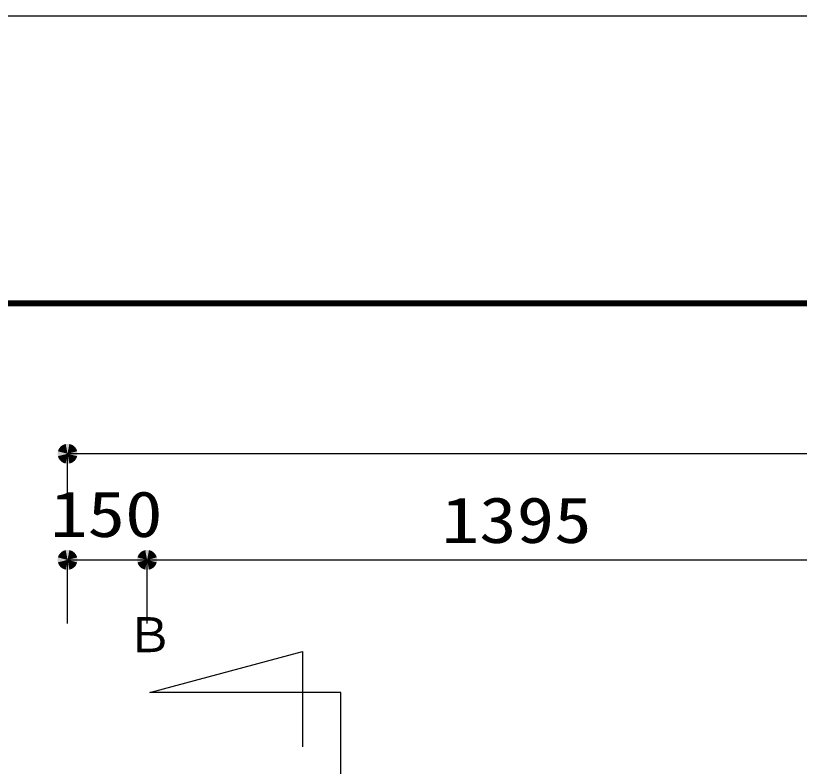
# Model space of a CAD drawing. Units: millimetres, scale not verified. Extents: x -24028 to 8910, y -6308 to 6308.
# Drawn here: x -6005 to -4528, y 4893 to 6308 of the extents above; entities that cross this region are included whole.
import ezdxf
from ezdxf.enums import TextEntityAlignment as Align

# ---------------------------------------------------------------- set-up
doc = ezdxf.new("R2010")
doc.units = ezdxf.units.MM
doc.header["$LTSCALE"] = 30
for name, color, linetype, lineweight in [('0-5_空気管', 3, 'Continuous', 25), ('0-E_00クル-フ-6寸法', 132, 'Continuous', 25), ('1-2_図面枠', 7, 'Continuous', 25), ('1-3_Axis_waku', 7, 'Continuous', 25)]:
    doc.layers.add(name, color=color, linetype=linetype, lineweight=lineweight)
doc.styles.add('ＭＳ ゴシック', font='')
doc.styles.get('ＭＳ ゴシック').set_extended_font_data('MS Gothic')

msp = doc.modelspace()

# ---------------------------------------------------------------- linework, layer by layer
at = {"layer": '0-5_空気管'}
for p, q in [((-5464.2, 5109.44), (-5464.2, 4929.44)), ((-5392.2, 4852.27), (-5392.2, 5032.27))]:
    msp.add_line(p, q, dxfattribs=at)
msp.add_lwpolyline([(-5392.2, 5032.27), (-5752.2, 5032.27), (-5464.2, 5109.44)], dxfattribs=at)
at = {"layer": '0-E_00クル-フ-6寸法', "color": 4}
for p, q in [((-5907.24, 5361.89), (-5907.24, 5481.89)), ((-2817.24, 5481.89), (-5907.24, 5481.89)), ((-5907.24, 5161.89), (-5907.24, 5281.89)), ((-5907.24, 5281.89), (-5757.24, 5281.89)), ((-5757.24, 5161.89), (-5757.24, 5281.89)), ((-5757.24, 5161.89), (-5757.24, 5281.89)), ((-5757.24, 5281.89), (-4362.24, 5281.89))]:
    msp.add_line(p, q, dxfattribs=at)
at = {"layer": '0-E_00クル-フ-6寸法'}
for points in [[(-5907.24, 5481.89), (-5920.91, 5494.72), (-5919.19, 5496.34)], [(-5907.24, 5481.89), (-5919.19, 5496.34), (-5917.29, 5497.72)], [(-5907.24, 5481.89), (-5917.29, 5497.72), (-5915.22, 5498.85)], [(-5907.24, 5481.89), (-5915.22, 5498.85), (-5913.03, 5499.72)], [(-5907.24, 5481.89), (-5913.03, 5499.72), (-5910.75, 5500.31)], [(-5907.24, 5481.89), (-5910.75, 5500.31), (-5908.42, 5500.6)], [(-5907.24, 5481.89), (-5908.42, 5500.6), (-5906.06, 5500.6)], [(-5907.24, 5481.89), (-5906.06, 5500.6), (-5903.73, 5500.31)], [(-5907.24, 5481.89), (-5903.73, 5500.31), (-5901.45, 5499.72)], [(-5907.24, 5481.89), (-5901.45, 5499.72), (-5899.26, 5498.85)], [(-5907.24, 5481.89), (-5899.26, 5498.85), (-5897.19, 5497.72)], [(-5907.24, 5481.89), (-5897.19, 5497.72), (-5895.29, 5496.34)], [(-5907.24, 5481.89), (-5895.29, 5496.34), (-5893.57, 5494.72)], [(-5907.24, 5481.89), (-5925.99, 5481.89), (-5925.84, 5484.24)], [(-5907.24, 5481.89), (-5925.84, 5479.54), (-5925.99, 5481.89)], [(-5907.24, 5481.89), (-5925.84, 5484.24), (-5925.4, 5486.55)], [(-5907.24, 5481.89), (-5925.4, 5477.23), (-5925.84, 5479.54)], [(-5907.24, 5481.89), (-5925.4, 5486.55), (-5924.67, 5488.79)], [(-5907.24, 5481.89), (-5924.67, 5474.99), (-5925.4, 5477.23)], [(-5907.24, 5481.89), (-5924.67, 5488.79), (-5923.67, 5490.92)], [(-5907.24, 5481.89), (-5923.67, 5472.86), (-5924.67, 5474.99)], [(-5907.24, 5481.89), (-5923.67, 5490.92), (-5922.41, 5492.91)], [(-5907.24, 5481.89), (-5922.41, 5470.87), (-5923.67, 5472.86)], [(-5907.24, 5481.89), (-5922.41, 5492.91), (-5920.91, 5494.72)], [(-5907.24, 5481.89), (-5920.91, 5469.05), (-5922.41, 5470.87)], [(-5907.24, 5481.89), (-5919.19, 5467.44), (-5920.91, 5469.05)], [(-5907.24, 5481.89), (-5917.29, 5466.06), (-5919.19, 5467.44)], [(-5907.24, 5481.89), (-5915.22, 5464.92), (-5917.29, 5466.06)], [(-5907.24, 5481.89), (-5913.03, 5464.06), (-5915.22, 5464.92)], [(-5907.24, 5481.89), (-5910.75, 5463.47), (-5913.03, 5464.06)], [(-5907.24, 5481.89), (-5908.42, 5463.18), (-5910.75, 5463.47)], [(-5907.24, 5481.89), (-5906.06, 5463.18), (-5908.42, 5463.18)], [(-5907.24, 5481.89), (-5893.57, 5494.72), (-5892.07, 5492.91)], [(-5907.24, 5481.89), (-5892.07, 5492.91), (-5890.81, 5490.92)], [(-5907.24, 5481.89), (-5890.81, 5490.92), (-5889.81, 5488.79)], [(-5907.24, 5481.89), (-5889.81, 5488.79), (-5889.08, 5486.55)], [(-5907.24, 5481.89), (-5889.08, 5486.55), (-5888.64, 5484.24)], [(-5907.24, 5481.89), (-5888.64, 5484.24), (-5888.49, 5481.89)], [(-5907.24, 5481.89), (-5903.73, 5463.47), (-5906.06, 5463.18)], [(-5907.24, 5481.89), (-5901.45, 5464.06), (-5903.73, 5463.47)], [(-5907.24, 5481.89), (-5899.26, 5464.92), (-5901.45, 5464.06)], [(-5907.24, 5481.89), (-5897.19, 5466.06), (-5899.26, 5464.92)], [(-5907.24, 5481.89), (-5895.29, 5467.44), (-5897.19, 5466.06)], [(-5907.24, 5481.89), (-5893.57, 5469.05), (-5895.29, 5467.44)], [(-5907.24, 5481.89), (-5892.07, 5470.87), (-5893.57, 5469.05)], [(-5907.24, 5481.89), (-5890.81, 5472.86), (-5892.07, 5470.87)], [(-5907.24, 5481.89), (-5889.81, 5474.99), (-5890.81, 5472.86)], [(-5907.24, 5481.89), (-5889.08, 5477.23), (-5889.81, 5474.99)], [(-5907.24, 5481.89), (-5888.64, 5479.54), (-5889.08, 5477.23)], [(-5907.24, 5481.89), (-5888.49, 5481.89), (-5888.64, 5479.54)], [(-5907.24, 5281.89), (-5924.67, 5288.79), (-5923.67, 5290.92)], [(-5907.24, 5281.89), (-5923.67, 5290.92), (-5922.41, 5292.91)], [(-5907.24, 5281.89), (-5922.41, 5292.91), (-5920.91, 5294.72)], [(-5907.24, 5281.89), (-5920.91, 5294.72), (-5919.19, 5296.34)], [(-5907.24, 5281.89), (-5919.19, 5296.34), (-5917.29, 5297.72)], [(-5907.24, 5281.89), (-5917.29, 5297.72), (-5915.22, 5298.85)], [(-5907.24, 5281.89), (-5915.22, 5298.85), (-5913.03, 5299.72)], [(-5907.24, 5281.89), (-5913.03, 5299.72), (-5910.75, 5300.31)], [(-5907.24, 5281.89), (-5910.75, 5300.31), (-5908.42, 5300.6)], [(-5907.24, 5281.89), (-5908.42, 5300.6), (-5906.06, 5300.6)], [(-5907.24, 5281.89), (-5906.06, 5300.6), (-5903.73, 5300.31)], [(-5907.24, 5281.89), (-5903.73, 5300.31), (-5901.45, 5299.72)], [(-5907.24, 5281.89), (-5901.45, 5299.72), (-5899.26, 5298.85)], [(-5907.24, 5281.89), (-5899.26, 5298.85), (-5897.19, 5297.72)], [(-5907.24, 5281.89), (-5897.19, 5297.72), (-5895.29, 5296.34)], [(-5907.24, 5281.89), (-5895.29, 5296.34), (-5893.57, 5294.72)], [(-5907.24, 5281.89), (-5893.57, 5294.72), (-5892.07, 5292.91)], [(-5907.24, 5281.89), (-5892.07, 5292.91), (-5890.81, 5290.92)], [(-5907.24, 5281.89), (-5890.81, 5290.92), (-5889.81, 5288.79)], [(-5757.24, 5281.89), (-5774.67, 5288.79), (-5773.67, 5290.92)], [(-5757.24, 5281.89), (-5774.67, 5288.79), (-5773.67, 5290.92)], [(-5757.24, 5281.89), (-5773.67, 5290.92), (-5772.41, 5292.91)], [(-5757.24, 5281.89), (-5773.67, 5290.92), (-5772.41, 5292.91)], [(-5757.24, 5281.89), (-5772.41, 5292.91), (-5770.91, 5294.72)], [(-5757.24, 5281.89), (-5772.41, 5292.91), (-5770.91, 5294.72)], [(-5757.24, 5281.89), (-5770.91, 5294.72), (-5769.19, 5296.34)], [(-5757.24, 5281.89), (-5770.91, 5294.72), (-5769.19, 5296.34)], [(-5757.24, 5281.89), (-5769.19, 5296.34), (-5767.29, 5297.72)], [(-5757.24, 5281.89), (-5769.19, 5296.34), (-5767.29, 5297.72)], [(-5757.24, 5281.89), (-5767.29, 5297.72), (-5765.22, 5298.85)], [(-5757.24, 5281.89), (-5767.29, 5297.72), (-5765.22, 5298.85)], [(-5757.24, 5281.89), (-5765.22, 5298.85), (-5763.03, 5299.72)], [(-5757.24, 5281.89), (-5765.22, 5298.85), (-5763.03, 5299.72)], [(-5757.24, 5281.89), (-5763.03, 5299.72), (-5760.75, 5300.31)], [(-5757.24, 5281.89), (-5763.03, 5299.72), (-5760.75, 5300.31)], [(-5757.24, 5281.89), (-5760.75, 5300.31), (-5758.42, 5300.6)], [(-5757.24, 5281.89), (-5760.75, 5300.31), (-5758.42, 5300.6)], [(-5757.24, 5281.89), (-5758.42, 5300.6), (-5756.06, 5300.6)], [(-5757.24, 5281.89), (-5758.42, 5300.6), (-5756.06, 5300.6)], [(-5757.24, 5281.89), (-5756.06, 5300.6), (-5753.73, 5300.31)], [(-5757.24, 5281.89), (-5756.06, 5300.6), (-5753.73, 5300.31)], [(-5757.24, 5281.89), (-5753.73, 5300.31), (-5751.45, 5299.72)], [(-5757.24, 5281.89), (-5753.73, 5300.31), (-5751.45, 5299.72)], [(-5757.24, 5281.89), (-5751.45, 5299.72), (-5749.26, 5298.85)], [(-5757.24, 5281.89), (-5751.45, 5299.72), (-5749.26, 5298.85)], [(-5757.24, 5281.89), (-5749.26, 5298.85), (-5747.19, 5297.72)], [(-5757.24, 5281.89), (-5749.26, 5298.85), (-5747.19, 5297.72)], [(-5757.24, 5281.89), (-5747.19, 5297.72), (-5745.29, 5296.34)], [(-5757.24, 5281.89), (-5747.19, 5297.72), (-5745.29, 5296.34)], [(-5757.24, 5281.89), (-5745.29, 5296.34), (-5743.57, 5294.72)], [(-5757.24, 5281.89), (-5745.29, 5296.34), (-5743.57, 5294.72)], [(-5757.24, 5281.89), (-5743.57, 5294.72), (-5742.07, 5292.91)], [(-5757.24, 5281.89), (-5743.57, 5294.72), (-5742.07, 5292.91)], [(-5757.24, 5281.89), (-5742.07, 5292.91), (-5740.81, 5290.92)], [(-5757.24, 5281.89), (-5742.07, 5292.91), (-5740.81, 5290.92)], [(-5757.24, 5281.89), (-5740.81, 5290.92), (-5739.81, 5288.79)], [(-5757.24, 5281.89), (-5740.81, 5290.92), (-5739.81, 5288.79)], [(-5907.24, 5281.89), (-5925.99, 5281.89), (-5925.84, 5284.24)], [(-5907.24, 5281.89), (-5925.84, 5279.54), (-5925.99, 5281.89)], [(-5907.24, 5281.89), (-5925.84, 5284.24), (-5925.4, 5286.55)], [(-5907.24, 5281.89), (-5925.4, 5277.23), (-5925.84, 5279.54)], [(-5907.24, 5281.89), (-5925.4, 5286.55), (-5924.67, 5288.79)], [(-5907.24, 5281.89), (-5924.67, 5274.99), (-5925.4, 5277.23)], [(-5907.24, 5281.89), (-5923.67, 5272.86), (-5924.67, 5274.99)], [(-5907.24, 5281.89), (-5922.41, 5270.87), (-5923.67, 5272.86)], [(-5907.24, 5281.89), (-5920.91, 5269.05), (-5922.41, 5270.87)], [(-5907.24, 5281.89), (-5919.19, 5267.44), (-5920.91, 5269.05)], [(-5907.24, 5281.89), (-5917.29, 5266.06), (-5919.19, 5267.44)], [(-5907.24, 5281.89), (-5915.22, 5264.92), (-5917.29, 5266.06)], [(-5907.24, 5281.89), (-5913.03, 5264.06), (-5915.22, 5264.92)], [(-5907.24, 5281.89), (-5910.75, 5263.47), (-5913.03, 5264.06)], [(-5907.24, 5281.89), (-5908.42, 5263.18), (-5910.75, 5263.47)], [(-5907.24, 5281.89), (-5906.06, 5263.18), (-5908.42, 5263.18)], [(-5907.24, 5281.89), (-5889.81, 5288.79), (-5889.08, 5286.55)], [(-5907.24, 5281.89), (-5889.08, 5286.55), (-5888.64, 5284.24)], [(-5907.24, 5281.89), (-5888.64, 5284.24), (-5888.49, 5281.89)], [(-5907.24, 5281.89), (-5903.73, 5263.47), (-5906.06, 5263.18)], [(-5907.24, 5281.89), (-5901.45, 5264.06), (-5903.73, 5263.47)], [(-5907.24, 5281.89), (-5899.26, 5264.92), (-5901.45, 5264.06)], [(-5907.24, 5281.89), (-5897.19, 5266.06), (-5899.26, 5264.92)], [(-5907.24, 5281.89), (-5895.29, 5267.44), (-5897.19, 5266.06)], [(-5907.24, 5281.89), (-5893.57, 5269.05), (-5895.29, 5267.44)], [(-5907.24, 5281.89), (-5892.07, 5270.87), (-5893.57, 5269.05)], [(-5907.24, 5281.89), (-5890.81, 5272.86), (-5892.07, 5270.87)], [(-5907.24, 5281.89), (-5889.81, 5274.99), (-5890.81, 5272.86)], [(-5907.24, 5281.89), (-5889.08, 5277.23), (-5889.81, 5274.99)], [(-5907.24, 5281.89), (-5888.64, 5279.54), (-5889.08, 5277.23)], [(-5907.24, 5281.89), (-5888.49, 5281.89), (-5888.64, 5279.54)], [(-5757.24, 5281.89), (-5775.99, 5281.89), (-5775.84, 5284.24)], [(-5757.24, 5281.89), (-5775.99, 5281.89), (-5775.84, 5284.24)], [(-5757.24, 5281.89), (-5775.84, 5279.54), (-5775.99, 5281.89)], [(-5757.24, 5281.89), (-5775.84, 5279.54), (-5775.99, 5281.89)], [(-5757.24, 5281.89), (-5775.84, 5284.24), (-5775.4, 5286.55)], [(-5757.24, 5281.89), (-5775.84, 5284.24), (-5775.4, 5286.55)], [(-5757.24, 5281.89), (-5775.4, 5277.23), (-5775.84, 5279.54)], [(-5757.24, 5281.89), (-5775.4, 5277.23), (-5775.84, 5279.54)], [(-5757.24, 5281.89), (-5775.4, 5286.55), (-5774.67, 5288.79)], [(-5757.24, 5281.89), (-5775.4, 5286.55), (-5774.67, 5288.79)], [(-5757.24, 5281.89), (-5774.67, 5274.99), (-5775.4, 5277.23)], [(-5757.24, 5281.89), (-5774.67, 5274.99), (-5775.4, 5277.23)], [(-5757.24, 5281.89), (-5773.67, 5272.86), (-5774.67, 5274.99)], [(-5757.24, 5281.89), (-5773.67, 5272.86), (-5774.67, 5274.99)], [(-5757.24, 5281.89), (-5772.41, 5270.87), (-5773.67, 5272.86)], [(-5757.24, 5281.89), (-5772.41, 5270.87), (-5773.67, 5272.86)], [(-5757.24, 5281.89), (-5770.91, 5269.05), (-5772.41, 5270.87)], [(-5757.24, 5281.89), (-5770.91, 5269.05), (-5772.41, 5270.87)], [(-5757.24, 5281.89), (-5769.19, 5267.44), (-5770.91, 5269.05)], [(-5757.24, 5281.89), (-5769.19, 5267.44), (-5770.91, 5269.05)], [(-5757.24, 5281.89), (-5767.29, 5266.06), (-5769.19, 5267.44)], [(-5757.24, 5281.89), (-5767.29, 5266.06), (-5769.19, 5267.44)], [(-5757.24, 5281.89), (-5765.22, 5264.92), (-5767.29, 5266.06)], [(-5757.24, 5281.89), (-5765.22, 5264.92), (-5767.29, 5266.06)], [(-5757.24, 5281.89), (-5763.03, 5264.06), (-5765.22, 5264.92)], [(-5757.24, 5281.89), (-5763.03, 5264.06), (-5765.22, 5264.92)], [(-5757.24, 5281.89), (-5760.75, 5263.47), (-5763.03, 5264.06)], [(-5757.24, 5281.89), (-5760.75, 5263.47), (-5763.03, 5264.06)], [(-5757.24, 5281.89), (-5758.42, 5263.18), (-5760.75, 5263.47)], [(-5757.24, 5281.89), (-5758.42, 5263.18), (-5760.75, 5263.47)], [(-5757.24, 5281.89), (-5756.06, 5263.18), (-5758.42, 5263.18)], [(-5757.24, 5281.89), (-5756.06, 5263.18), (-5758.42, 5263.18)], [(-5757.24, 5281.89), (-5739.81, 5288.79), (-5739.08, 5286.55)], [(-5757.24, 5281.89), (-5739.81, 5288.79), (-5739.08, 5286.55)], [(-5757.24, 5281.89), (-5739.08, 5286.55), (-5738.64, 5284.24)], [(-5757.24, 5281.89), (-5739.08, 5286.55), (-5738.64, 5284.24)], [(-5757.24, 5281.89), (-5738.64, 5284.24), (-5738.49, 5281.89)], [(-5757.24, 5281.89), (-5738.64, 5284.24), (-5738.49, 5281.89)], [(-5757.24, 5281.89), (-5753.73, 5263.47), (-5756.06, 5263.18)], [(-5757.24, 5281.89), (-5751.45, 5264.06), (-5753.73, 5263.47)], [(-5757.24, 5281.89), (-5749.26, 5264.92), (-5751.45, 5264.06)], [(-5757.24, 5281.89), (-5747.19, 5266.06), (-5749.26, 5264.92)], [(-5757.24, 5281.89), (-5745.29, 5267.44), (-5747.19, 5266.06)], [(-5757.24, 5281.89), (-5743.57, 5269.05), (-5745.29, 5267.44)], [(-5757.24, 5281.89), (-5742.07, 5270.87), (-5743.57, 5269.05)], [(-5757.24, 5281.89), (-5740.81, 5272.86), (-5742.07, 5270.87)], [(-5757.24, 5281.89), (-5739.81, 5274.99), (-5740.81, 5272.86)], [(-5757.24, 5281.89), (-5739.08, 5277.23), (-5739.81, 5274.99)], [(-5757.24, 5281.89), (-5738.64, 5279.54), (-5739.08, 5277.23)], [(-5757.24, 5281.89), (-5738.49, 5281.89), (-5738.64, 5279.54)], [(-5757.24, 5281.89), (-5753.73, 5263.47), (-5756.06, 5263.18)], [(-5757.24, 5281.89), (-5751.45, 5264.06), (-5753.73, 5263.47)], [(-5757.24, 5281.89), (-5749.26, 5264.92), (-5751.45, 5264.06)], [(-5757.24, 5281.89), (-5747.19, 5266.06), (-5749.26, 5264.92)], [(-5757.24, 5281.89), (-5745.29, 5267.44), (-5747.19, 5266.06)], [(-5757.24, 5281.89), (-5743.57, 5269.05), (-5745.29, 5267.44)], [(-5757.24, 5281.89), (-5742.07, 5270.87), (-5743.57, 5269.05)], [(-5757.24, 5281.89), (-5740.81, 5272.86), (-5742.07, 5270.87)], [(-5757.24, 5281.89), (-5739.81, 5274.99), (-5740.81, 5272.86)], [(-5757.24, 5281.89), (-5739.08, 5277.23), (-5739.81, 5274.99)], [(-5757.24, 5281.89), (-5738.64, 5279.54), (-5739.08, 5277.23)], [(-5757.24, 5281.89), (-5738.49, 5281.89), (-5738.64, 5279.54)]]:
    msp.add_solid(points, dxfattribs=at)
at = {"layer": '1-2_図面枠'}
msp.add_lwpolyline([(-8910, -6307.5), (-8910, 6307.5), (8910, 6307.5), (8910, -6307.5)], close=True, dxfattribs=at)
at = {"layer": '1-3_Axis_waku'}
for p, q in [((-7778.4, 5769.9), (8408.4, 5769.9)), ((-7777.8, 5769.3), (8407.8, 5769.3)), ((-7777.2, 5768.7), (8407.2, 5768.7)), ((-7776.6, 5768.1), (8406.6, 5768.1)), ((-7776, 5767.5), (8406, 5767.5)), ((-7775.4, 5766.9), (8405.4, 5766.9)), ((-7774.8, 5766.3), (8404.8, 5766.3)), ((-7774.2, 5765.7), (8404.2, 5765.7)), ((-7773.6, 5765.1), (8403.6, 5765.1)), ((-7773, 5764.5), (8403, 5764.5)), ((-7772.4, 5763.9), (8402.4, 5763.9)), ((-7771.8, 5763.3), (8401.8, 5763.3)), ((-7771.2, 5762.7), (8401.2, 5762.7)), ((-7770.6, 5762.1), (8400.6, 5762.1)), ((-7770, 5761.5), (8400, 5761.5))]:
    msp.add_line(p, q, dxfattribs=at)

# ---------------------------------------------------------------- texts
at = {"layer": '0-5_空気管', "color": 4, "style": 'ＭＳ ゴシック'}
msp.add_text('Ｂ', height=65.98, dxfattribs=at).set_placement((-5797.47, 5088.12), align=Align.BOTTOM_LEFT)
at = {"layer": '0-E_00クル-フ-6寸法', "color": 3, "style": 'ＭＳ ゴシック', "width": 1.2}
for s, p in [('150', (-5940.24, 5298.99)), ('1395', (-5202.03, 5287.74))]:
    msp.add_text(s, height=86.66, dxfattribs=at).set_placement(p, align=Align.BOTTOM_LEFT)

doc.saveas('drawing.dxf')
